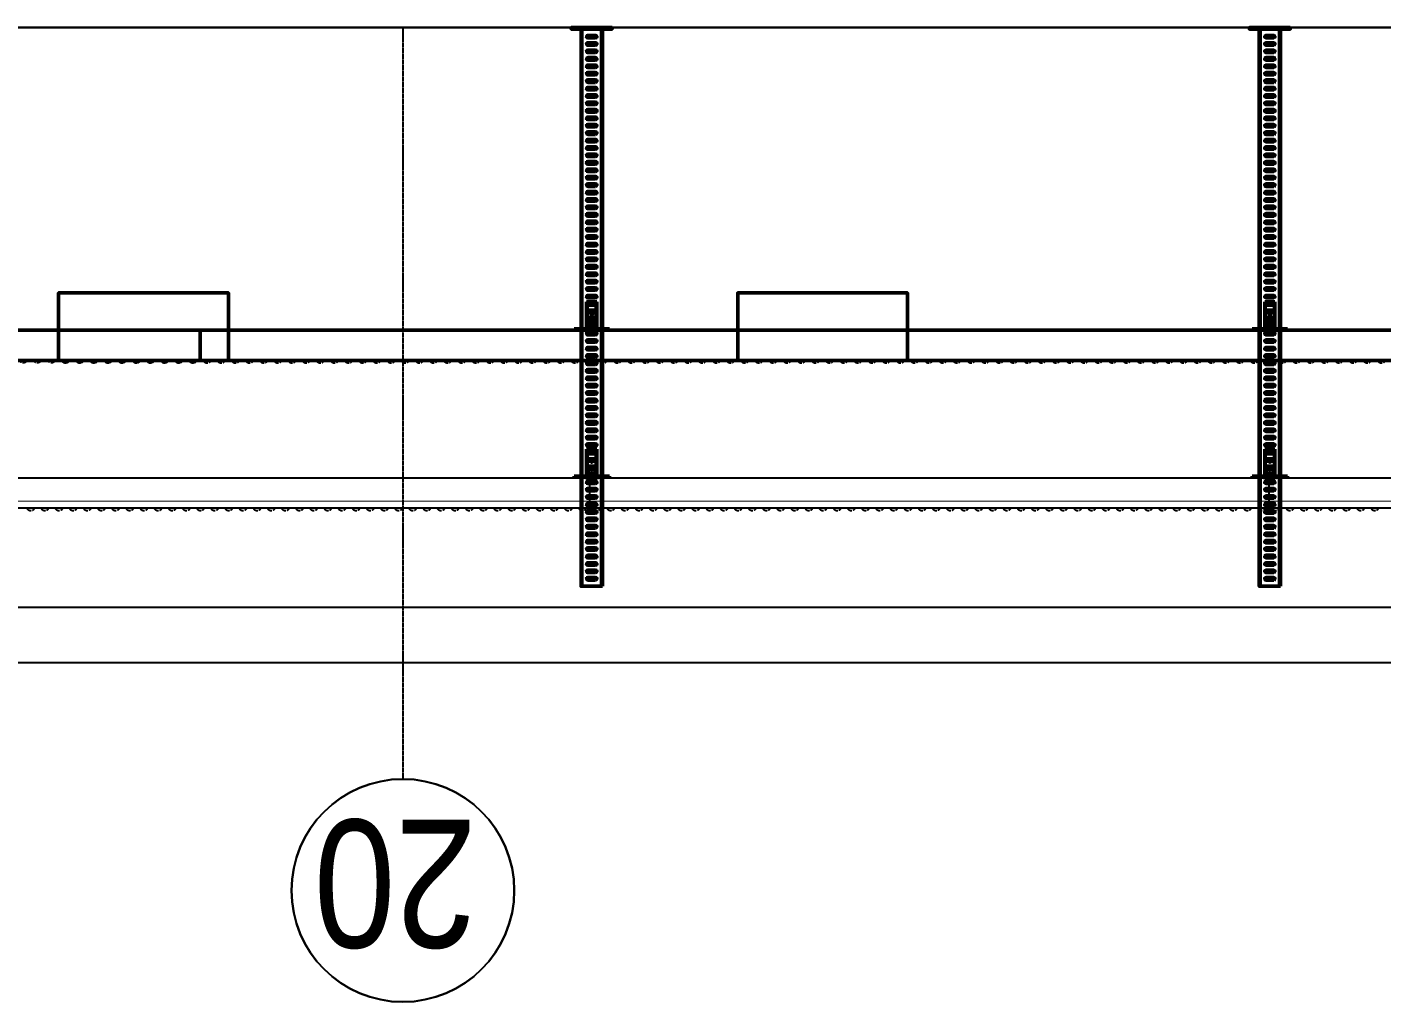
# Model space of a CAD drawing. Header units: millimetres. Extents: x 0 to 461941, y -159644 to 4828.
# Drawn here: x 207403 to 214700, y -159644 to -154395 of the extents above; entities that cross this region are included whole.
import ezdxf

# ---------------------------------------------------------------- set-up
doc = ezdxf.new("R2010")
doc.units = ezdxf.units.MM
for name, pattern in [('Xref Conv Decant Empty Tote$0$AM_ISO02W050', [7.5, 6, -1.5]), ('Xref Conv Decant In$0$AM_ISO02W050', [7.5, 6, -1.5]), ('Xref Conv Decant In$0$AM_ISO08W050', [18, 12, -1.5, 3, -1.5]), ('Xref Conv Decant In$0$AM_ISO08W050x2', [9, 6, -0.75, 1.5, -0.75]), ('Xref Conv Decant In$0$MultiDeck$0$Conveyor - Ground 940 aisles$0$HIDDEN', [9.525, 6.35, -3.175]), ('Xref Conv Decant Product Tote$0$_SBA Dash Dot - Loose', [6, 4, -1, 0, -1])]:
    doc.linetypes.add(name, pattern=pattern)
for name, color, linetype in [('AM_BOR', 4, 'Continuous'), ('Xref Conv Decant Empty Tote$0$B', 4, 'Continuous'), ('Xref Conv Decant Empty Tote$0$Conv - Empty Tote', 35, 'Continuous'), ('Xref Conv Decant Empty Tote$0$Conveyor Detail', 150, 'Continuous'), ('Xref Conv Decant Empty Tote$0$Mezz', 1, 'Continuous'), ('Xref Conv Decant In$0$MultiDeck$0$Conveyor - Ground 940 aisles$0$D', 7, 'Continuous'), ('Xref Conv Decant In$0$MultiDeck$0$Conveyor - Ground 940 aisles$0$H', 7, 'Xref Conv Decant In$0$MultiDeck$0$Conveyor - Ground 940 aisles$0$HIDDEN'), ('Xref Conv Decant In$0$P_Number1', 4, 'Continuous'), ('Xref Conv Decant Product Tote$0$B', 4, 'Continuous'), ('Xref Conv Decant Product Tote$0$S-GRID', 8, 'Continuous')]:
    doc.layers.add(name, color=color, linetype=linetype)
for name, color, linetype, lineweight in [('Xref Conv Decant Empty Tote$0$Hidden', 9, 'Xref Conv Decant Empty Tote$0$AM_ISO02W050', 25), ('Xref Conv Decant In$0$Center', 7, 'Xref Conv Decant In$0$AM_ISO08W050', 50), ('Xref Conv Decant In$0$Conv Decant In Out', 5, 'Continuous', 50), ('Xref Conv Decant In$0$Hidden', 9, 'Xref Conv Decant In$0$AM_ISO02W050', 25), ('Xref Conv Decant Product Tote$0$S-GRID-IDEN', 1, 'Continuous', 25)]:
    doc.layers.add(name, color=color, linetype=linetype, lineweight=lineweight)
doc.styles.add('Xref Conv Decant Product Tote$0$Arial Narrow_1', font='ARIALN.TTF', dxfattribs={"height": 688.297872})

# ---------------------------------------------------------------- blocks, each defined once
blk = doc.blocks.new('*U160')
blk.add_lwpolyline([(0, 0), (43891.2, 0), (43891.2, -163.5), (0, -163.5)], close=True)
at = {"layer": 'Xref Conv Decant Empty Tote$0$Conveyor Detail', "const_width": 5}
blk.add_lwpolyline([(0, -37), (43891.2, -37)], dxfattribs=at)
at = {"layer": 'Xref Conv Decant Empty Tote$0$Hidden', "ltscale": 5}
for centre in [(17716.5, -12), (17792.7, -12), (17868.9, -12), (17945.1, -12), (18021.3, -12), (18097.5, -12), (18173.7, -12), (18249.9, -12), (18326.1, -12), (18402.3, -12), (18478.5, -12), (18554.7, -12), (18630.9, -12), (18707.1, -12), (18783.3, -12), (18859.5, -12), (18935.7, -12), (19011.9, -12), (19088.1, -12), (19164.3, -12), (19240.5, -12), (19316.7, -12), (19392.9, -12), (19469.1, -12), (19545.3, -12), (19621.5, -12), (19697.7, -12), (19773.9, -12), (19850.1, -12), (19926.3, -12), (20002.5, -12), (20078.7, -12), (20154.9, -12), (20231.1, -12), (20307.3, -12), (20383.5, -12), (20459.7, -12), (20535.9, -12), (20612.1, -12), (20688.3, -12), (20764.5, -12), (20840.7, -12), (20916.9, -12), (20993.1, -12), (21069.3, -12), (21145.5, -12), (21221.7, -12), (21297.9, -12), (21374.1, -12), (21450.3, -12), (21526.5, -12), (21602.7, -12), (21678.9, -12), (21755.1, -12), (21831.3, -12), (21907.5, -12), (21983.7, -12), (22059.9, -12), (22136.1, -12), (22212.3, -12), (22288.5, -12), (22364.7, -12), (22440.9, -12), (22517.1, -12), (22593.3, -12), (22669.5, -12), (22745.7, -12), (22821.9, -12), (22898.1, -12), (22974.3, -12), (23050.5, -12), (23126.7, -12), (23202.9, -12), (23279.1, -12), (23355.3, -12), (23431.5, -12), (23507.7, -12), (23583.9, -12), (23660.1, -12), (23736.3, -12), (23812.5, -12), (23888.7, -12), (23964.9, -12), (24041.1, -12), (24117.3, -12), (24193.5, -12), (24269.7, -12), (24345.9, -12), (24422.1, -12), (24498.3, -12), (24574.5, -12), (24650.7, -12), (24726.9, -12), (24803.1, -12), (24879.3, -12), (24955.5, -12)]:
    blk.add_arc(centre, 25, 28.6854, 151.3146, dxfattribs=at)
blk = doc.blocks.new('Xref Conv Decant Empty Tote')
at = {"layer": 'Xref Conv Decant Empty Tote$0$B'}
blk.add_line((242903.7, -154397.6), (134788.8, -154397.6), dxfattribs=at)
at = {"layer": 'Xref Conv Decant Empty Tote$0$Conv - Empty Tote'}
for p, q in [((210432.6, -156821.1), (210432.6, -156984.6)), ((214090.2, -156821.1), (214090.2, -156984.6))]:
    blk.add_line(p, q, dxfattribs=at)
at = {"layer": 'Xref Conv Decant Empty Tote$0$Mezz'}
blk.add_lwpolyline([(144253.6, -157517.6), (239475.4, -157517.6), (239475.4, -157817.6), (144253.6, -157817.6)], close=True, dxfattribs=at)
at = {"layer": 'Xref Conv Decant Empty Tote$0$Conv - Empty Tote', "rotation": 180}
blk.add_blockref('*U160', (232378.2, -156984.6), dxfattribs=at)
blk = doc.blocks.new('Xref Conv Decant Product Tote$0$Grid - Grid Head-235101')
at = {"layer": 'Xref Conv Decant Product Tote$0$S-GRID-IDEN'}
blk.add_circle((0, 600), 600, dxfattribs=at)
for start, end in [(0, 180), (180, 0)]:
    blk.add_arc((0, 600), 600, start, end, dxfattribs=at)
blk = doc.blocks.new('Xref Conv Decant Product Tote')
at = {"layer": 'Xref Conv Decant Product Tote$0$B'}
blk.add_line((242903.7, -154397.6), (134788.8, -154397.6), dxfattribs=at)
at = {"layer": 'Xref Conv Decant Product Tote$0$S-GRID', "linetype": 'Xref Conv Decant Product Tote$0$_SBA Dash Dot - Loose'}
blk.add_line((209427, -154397.6), (209427, -158444.1), dxfattribs=at)
at = {"layer": 'Xref Conv Decant Product Tote$0$S-GRID-IDEN', "rotation": 180}
blk.add_blockref('Xref Conv Decant Product Tote$0$Grid - Grid Head-235101', (209427, -158444.1), dxfattribs=at)
at = {"layer": 'Xref Conv Decant Product Tote$0$S-GRID-IDEN', "lineweight": 9, "insert": (209386.2, -159351.1), "char_height": 688.3, "width": 680.367, "attachment_point": 2, "rotation": 180, "line_spacing_factor": 0.968573, "style": 'Xref Conv Decant Product Tote$0$Arial Narrow_1'}
blk.add_mtext('20', dxfattribs=at)
blk = doc.blocks.new('*U426')
blk.add_lwpolyline([(0, 0), (914.4, 0), (914.4, -163.5), (0, -163.5)], close=True)
at = {"layer": 'Xref Conv Decant In$0$Hidden', "ltscale": 5}
for centre in [(38.1, -12), (114.3, -12), (190.5, -12), (266.7, -12), (342.9, -12), (419.1, -12), (495.3, -12), (571.5, -12), (647.7, -12), (723.9, -12), (800.1, -12), (876.3, -12)]:
    blk.add_arc(centre, 25, 28.6854, 151.3146, dxfattribs=at)
blk = doc.blocks.new('*U443')
blk.add_lwpolyline([(0, 0), (3657.6, 0), (3657.6, -163.5), (0, -163.5)], close=True)
at = {"layer": 'Xref Conv Decant In$0$Hidden', "ltscale": 5}
for centre in [(38.1, -12), (114.3, -12), (190.5, -12), (266.7, -12), (342.9, -12), (419.1, -12), (495.3, -12), (571.5, -12), (647.7, -12), (723.9, -12), (800.1, -12), (876.3, -12), (952.5, -12), (1028.7, -12), (1104.9, -12), (1181.1, -12), (1257.3, -12), (1333.5, -12), (1409.7, -12), (1485.9, -12), (1562.1, -12), (1638.3, -12), (1714.5, -12), (1790.7, -12), (1866.9, -12), (1943.1, -12), (2019.3, -12), (2095.5, -12), (2171.7, -12), (2247.9, -12), (2324.1, -12), (2400.3, -12), (2476.5, -12), (2552.7, -12), (2628.9, -12), (2705.1, -12), (2781.3, -12), (2857.5, -12), (2933.7, -12), (3009.9, -12), (3086.1, -12), (3162.3, -12), (3238.5, -12), (3314.7, -12), (3390.9, -12), (3467.1, -12), (3543.3, -12), (3619.5, -12)]:
    blk.add_arc(centre, 25, 28.6854, 151.3146, dxfattribs=at)
blk = doc.blocks.new('*U431')
blk.add_lwpolyline([(0, 0), (2743.2, 0), (2743.2, -163.5), (0, -163.5)], close=True)
at = {"layer": 'Xref Conv Decant In$0$Hidden', "ltscale": 5}
for centre in [(38.1, -12), (114.3, -12), (190.5, -12), (266.7, -12), (342.9, -12), (419.1, -12), (495.3, -12), (571.5, -12), (647.7, -12), (723.9, -12), (800.1, -12), (876.3, -12), (952.5, -12), (1028.7, -12), (1104.9, -12), (1181.1, -12), (1257.3, -12), (1333.5, -12), (1409.7, -12), (1485.9, -12), (1562.1, -12), (1638.3, -12), (1714.5, -12), (1790.7, -12), (1866.9, -12), (1943.1, -12), (2019.3, -12), (2095.5, -12), (2171.7, -12), (2247.9, -12), (2324.1, -12), (2400.3, -12), (2476.5, -12), (2552.7, -12), (2628.9, -12), (2705.1, -12)]:
    blk.add_arc(centre, 25, 28.6854, 151.3146, dxfattribs=at)
blk = doc.blocks.new('Xref Conv Decant In$0$SLOT (0deg)')
blk.add_lwpolyline([(-21, 6.5, 1), (-21, -6.5), (21, -6.5, 1), (21, 6.5)], format="xyb", close=True)
at = {"layer": 'Xref Conv Decant In$0$Center', "lineweight": 50}
blk.add_line((-30.5, 0), (30.5, 0), dxfattribs=at)
at = {"layer": 'Xref Conv Decant In$0$Center', "linetype": 'Xref Conv Decant In$0$AM_ISO08W050x2', "lineweight": 50}
blk.add_line((0, 9.5), (0, -9.5), dxfattribs=at)
blk = doc.blocks.new('*U460')
for p, q in [((-95.2, 18.7), (-29.9, 18.7)), ((-95.2, 18.7), (-95.2, 13.7)), ((-95.2, 13.7), (-29.9, 13.7)), ((-27.5, 28.5), (27.5, 28.5)), ((-27.5, -131.5), (-27.5, 28.5)), ((-24.5, -131.5), (-24.5, 28.5)), ((24.5, -131.5), (24.5, 28.5)), ((27.5, -131.5), (27.5, 28.5)), ((30, 18.7), (95.2, 18.7)), ((95.2, 13.7), (30, 13.7)), ((95.2, 18.7), (95.2, 13.7)), ((-27.5, -131.5), (27.5, -131.5))]:
    blk.add_line(p, q)
for centre in [(0, -67.5), (0, -118.5)]:
    blk.add_circle(centre, 5.5)
for centre, start, end in [((-29.9, 10.5), 0, 90), ((30, 10.5), 90, 180)]:
    blk.add_arc(centre, 3.2, start, end)
at = {"layer": 'Xref Conv Decant In$0$MultiDeck$0$Conveyor - Ground 940 aisles$0$D', "linetype": 'Xref Conv Decant In$0$MultiDeck$0$Conveyor - Ground 940 aisles$0$HIDDEN'}
for p, q in [((-26.8, 10.5), (-26.8, -1.6)), ((-21.8, 10.5), (-21.8, -1.5)), ((21.8, 10.5), (21.8, -1.5)), ((26.8, 10.5), (26.8, -1.6))]:
    blk.add_line(p, q, dxfattribs=at)
at = {"layer": 'Xref Conv Decant In$0$MultiDeck$0$Conveyor - Ground 940 aisles$0$D'}
for p, q in [((-2, 0), (-21, 0)), ((-1, 0), (1, 0)), ((0, 2), (0, 21)), ((0, -1), (0, 1)), ((2, 0), (21, 0)), ((-4, -67.5), (-7.5, -67.5)), ((-2, -67.5), (2, -67.5)), ((0, -2), (0, -21)), ((0, -63.5), (0, -60)), ((0, -69.5), (0, -65.5)), ((0, -71.5), (0, -75)), ((4, -67.5), (7.5, -67.5)), ((-4, -118.5), (-7.5, -118.5)), ((-2, -118.5), (2, -118.5)), ((0, -114.5), (0, -111)), ((0, -120.5), (0, -116.5)), ((0, -122.5), (0, -126)), ((4, -118.5), (7.5, -118.5))]:
    blk.add_line(p, q, dxfattribs=at)
at = {"layer": 'Xref Conv Decant In$0$MultiDeck$0$Conveyor - Ground 940 aisles$0$D', "linetype": 'Xref Conv Decant In$0$MultiDeck$0$Conveyor - Ground 940 aisles$0$HIDDEN'}
blk.add_circle((0, 0), 20, dxfattribs=at)
for centre, radius, start, end in [((-29.9, 10.5), 8.2, 0, 90), ((30, 10.5), 8.2, 90, 180), ((0, 0), 26.8, 183.50044, 356.49956), ((0, 0), 21.8, 183.8813, 356.1187)]:
    blk.add_arc(centre, radius, start, end, dxfattribs=at)
at = {"layer": 'Xref Conv Decant In$0$MultiDeck$0$Conveyor - Ground 940 aisles$0$H'}
for p, q in [((-88.7, 18.7), (-88.7, 13.7)), ((-63.7, 18.7), (-63.7, 13.7)), ((63.7, 18.7), (63.7, 13.7)), ((88.7, 18.7), (88.7, 13.7))]:
    blk.add_line(p, q, dxfattribs=at)
blk = doc.blocks.new('*U504')
for p, q in [((-52.5, 3008), (-52.5, 8)), ((52.5, 8), (52.5, 3008))]:
    blk.add_line(p, q)
for points in [[(-57.5, 3008), (57.5, 3008), (57.5, 8), (-57.5, 8)], [(-110, 0), (110, 0), (110, 8), (-110, 8)]]:
    blk.add_lwpolyline(points, close=True)
at = {"layer": 'Xref Conv Decant In$0$Center', "linetype": 'Xref Conv Decant In$0$AM_ISO08W050x2', "lineweight": 50}
for p, q in [((-83, -3), (-83, 11)), ((83, -3), (83, 11))]:
    blk.add_line(p, q, dxfattribs=at)
at = {"layer": 'Xref Conv Decant In$0$Hidden'}
for p, q in [((-90, 8), (-90, 0)), ((-76, 8), (-76, 0)), ((76, 8), (76, 0)), ((90, 8), (90, 0))]:
    blk.add_line(p, q, dxfattribs=at)
for name, p in [('Xref Conv Decant In$0$SLOT (0deg)', (0, 2968)), ('Xref Conv Decant In$0$SLOT (0deg)', (0, 2928)), ('Xref Conv Decant In$0$SLOT (0deg)', (0, 2888)), ('Xref Conv Decant In$0$SLOT (0deg)', (0, 2848)), ('Xref Conv Decant In$0$SLOT (0deg)', (0, 2808)), ('Xref Conv Decant In$0$SLOT (0deg)', (0, 2768)), ('Xref Conv Decant In$0$SLOT (0deg)', (0, 2728)), ('Xref Conv Decant In$0$SLOT (0deg)', (0, 2688)), ('Xref Conv Decant In$0$SLOT (0deg)', (0, 2648)), ('Xref Conv Decant In$0$SLOT (0deg)', (0, 2608)), ('Xref Conv Decant In$0$SLOT (0deg)', (0, 2568)), ('Xref Conv Decant In$0$SLOT (0deg)', (0, 2528)), ('Xref Conv Decant In$0$SLOT (0deg)', (0, 2488)), ('*U460', (0, 2402.2)), ('Xref Conv Decant In$0$SLOT (0deg)', (0, 2448)), ('Xref Conv Decant In$0$SLOT (0deg)', (0, 2408)), ('Xref Conv Decant In$0$SLOT (0deg)', (0, 2368)), ('Xref Conv Decant In$0$SLOT (0deg)', (0, 2328)), ('Xref Conv Decant In$0$SLOT (0deg)', (0, 2288)), ('Xref Conv Decant In$0$SLOT (0deg)', (0, 2248)), ('Xref Conv Decant In$0$SLOT (0deg)', (0, 2208)), ('Xref Conv Decant In$0$SLOT (0deg)', (0, 2168)), ('Xref Conv Decant In$0$SLOT (0deg)', (0, 2128)), ('Xref Conv Decant In$0$SLOT (0deg)', (0, 2088)), ('Xref Conv Decant In$0$SLOT (0deg)', (0, 2048)), ('Xref Conv Decant In$0$SLOT (0deg)', (0, 2008)), ('Xref Conv Decant In$0$SLOT (0deg)', (0, 1968)), ('Xref Conv Decant In$0$SLOT (0deg)', (0, 1928)), ('Xref Conv Decant In$0$SLOT (0deg)', (0, 1888)), ('Xref Conv Decant In$0$SLOT (0deg)', (0, 1848)), ('Xref Conv Decant In$0$SLOT (0deg)', (0, 1808)), ('Xref Conv Decant In$0$SLOT (0deg)', (0, 1768)), ('Xref Conv Decant In$0$SLOT (0deg)', (0, 1728)), ('Xref Conv Decant In$0$SLOT (0deg)', (0, 1688)), ('*U460', (0, 1608.5)), ('Xref Conv Decant In$0$SLOT (0deg)', (0, 1648)), ('Xref Conv Decant In$0$SLOT (0deg)', (0, 1608)), ('Xref Conv Decant In$0$SLOT (0deg)', (0, 1568)), ('Xref Conv Decant In$0$SLOT (0deg)', (0, 1528)), ('Xref Conv Decant In$0$SLOT (0deg)', (0, 1488)), ('Xref Conv Decant In$0$SLOT (0deg)', (0, 1448)), ('Xref Conv Decant In$0$SLOT (0deg)', (0, 1408)), ('Xref Conv Decant In$0$SLOT (0deg)', (0, 1368)), ('Xref Conv Decant In$0$SLOT (0deg)', (0, 1328)), ('Xref Conv Decant In$0$SLOT (0deg)', (0, 1288)), ('Xref Conv Decant In$0$SLOT (0deg)', (0, 1248)), ('Xref Conv Decant In$0$SLOT (0deg)', (0, 1208)), ('Xref Conv Decant In$0$SLOT (0deg)', (0, 1168)), ('Xref Conv Decant In$0$SLOT (0deg)', (0, 1128)), ('Xref Conv Decant In$0$SLOT (0deg)', (0, 1088)), ('Xref Conv Decant In$0$SLOT (0deg)', (0, 1048)), ('Xref Conv Decant In$0$SLOT (0deg)', (0, 1008)), ('Xref Conv Decant In$0$SLOT (0deg)', (0, 968)), ('Xref Conv Decant In$0$SLOT (0deg)', (0, 928)), ('Xref Conv Decant In$0$SLOT (0deg)', (0, 888)), ('Xref Conv Decant In$0$SLOT (0deg)', (0, 848)), ('Xref Conv Decant In$0$SLOT (0deg)', (0, 808)), ('Xref Conv Decant In$0$SLOT (0deg)', (0, 768)), ('Xref Conv Decant In$0$SLOT (0deg)', (0, 728)), ('Xref Conv Decant In$0$SLOT (0deg)', (0, 688)), ('Xref Conv Decant In$0$SLOT (0deg)', (0, 648)), ('Xref Conv Decant In$0$SLOT (0deg)', (0, 608)), ('Xref Conv Decant In$0$SLOT (0deg)', (0, 568)), ('Xref Conv Decant In$0$SLOT (0deg)', (0, 528)), ('Xref Conv Decant In$0$SLOT (0deg)', (0, 488)), ('Xref Conv Decant In$0$SLOT (0deg)', (0, 448)), ('Xref Conv Decant In$0$SLOT (0deg)', (0, 408)), ('Xref Conv Decant In$0$SLOT (0deg)', (0, 368)), ('Xref Conv Decant In$0$SLOT (0deg)', (0, 328)), ('Xref Conv Decant In$0$SLOT (0deg)', (0, 288)), ('Xref Conv Decant In$0$SLOT (0deg)', (0, 248)), ('Xref Conv Decant In$0$SLOT (0deg)', (0, 208)), ('Xref Conv Decant In$0$SLOT (0deg)', (0, 168)), ('Xref Conv Decant In$0$SLOT (0deg)', (0, 128)), ('Xref Conv Decant In$0$SLOT (0deg)', (0, 88)), ('Xref Conv Decant In$0$SLOT (0deg)', (0, 48))]:
    blk.add_blockref(name, p)
blk = doc.blocks.new('Xref Conv Decant In')
at = {"layer": 'Xref Conv Decant In$0$Conv Decant In Out'}
for points in [[(208487, -156026.1), (208487, -155826.1), (207572.6, -155826.1), (207572.6, -156026.1)], [(212144.6, -156026.1), (212144.6, -155826.1), (211230.2, -155826.1), (211230.2, -156026.1)]]:
    blk.add_lwpolyline(points, close=True, dxfattribs=at)
at = {"layer": 'Xref Conv Decant In$0$P_Number1'}
blk.add_line((146225.2, -154397.6), (236367.6, -154397.6), dxfattribs=at)
at = {"layer": 'Xref Conv Decant In$0$Conv Decant In Out', "rotation": 180}
for name, p in [('*U504', (210444.2, -154397.6)), ('*U504', (214096.4, -154397.6)), ('*U426', (208487, -156189.6)), ('*U431', (211230.2, -156189.6)), ('*U426', (212144.6, -156189.6)), ('*U431', (214887.8, -156189.6))]:
    blk.add_blockref(name, p, dxfattribs=at)
at = {"layer": 'Xref Conv Decant In$0$Conv Decant In Out', "xscale": -1, "rotation": 180}
blk.add_blockref('*U443', (204677.3, -156189.6), dxfattribs=at)

msp = doc.modelspace()

# ---------------------------------------------------------------- block references
for name in ['Xref Conv Decant Empty Tote', 'Xref Conv Decant Product Tote']:
    msp.add_blockref(name, (0, 0))
at = {"layer": 'AM_BOR'}
for name in ['Xref Conv Decant Product Tote', 'Xref Conv Decant In']:
    msp.add_blockref(name, (0, 0), dxfattribs=at)

doc.saveas('drawing.dxf')
